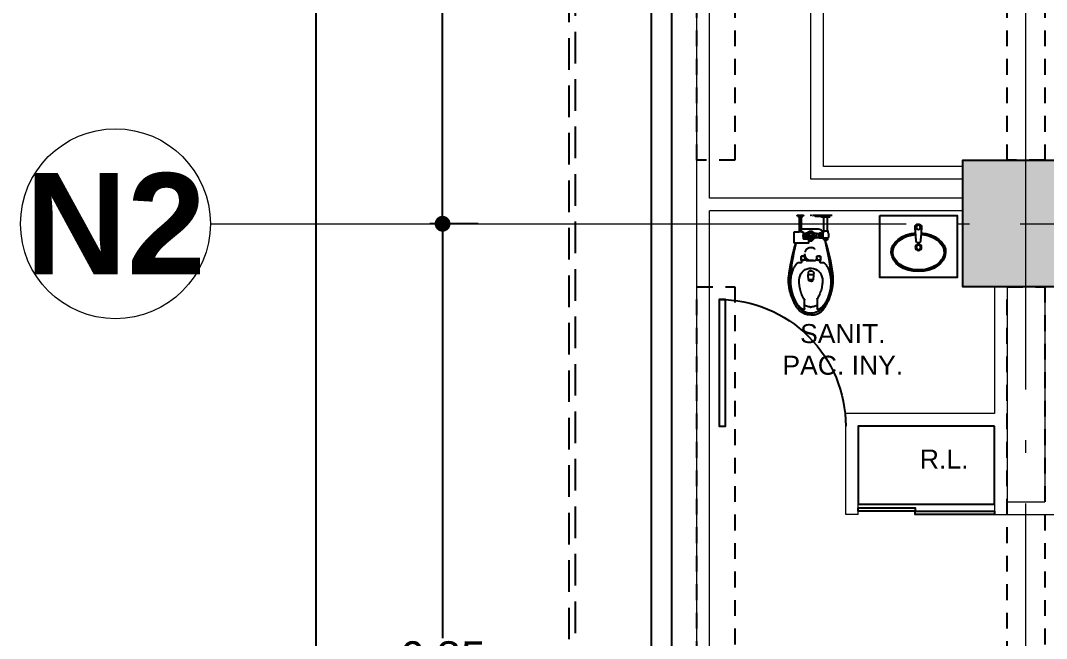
# Model space of a CAD drawing. Header units: metres. Extents: x -22 to 564, y 0 to 143.
# Drawn here: x 190.54 to 198.65, y 37.6 to 42.48 of the extents above; entities that cross this region are included whole.
import ezdxf
from ezdxf.enums import TextEntityAlignment as Align

# ---------------------------------------------------------------- set-up
doc = ezdxf.new("R2010")
doc.units = ezdxf.units.M
for name, pattern in [('EJES630', [6.3, 5.5, -0.4, 0, -0.4]), ('XREF 2N NEURO-ONCOLOGIA$0$DASHED2', [0.375, 0.25, -0.125]), ('XREF 2N NEURO-ONCOLOGIA$0$HIDDEN2', [0.1875, 0.125, -0.0625]), ('XREF 2N NEURO-ONCOLOGIA$0$XR-00$0$HIDDEN', [0.375, 0.25, -0.125])]:
    doc.linetypes.add(name, pattern=pattern)
for name, color, linetype in [('COTAS EJES', 8, 'Continuous'), ('EJES BOLAS', 11, 'Continuous'), ('EJES TEXTOS', 3, 'Continuous'), ('TEXTO', 7, 'Continuous'), ('XREF 2N NEURO-ONCOLOGIA$0$-CG-M-WALL', 7, 'Continuous'), ('XREF 2N NEURO-ONCOLOGIA$0$COLUMNAS', 6, 'Continuous'), ('XREF 2N NEURO-ONCOLOGIA$0$CONTRAVENTEOS', 6, 'XREF 2N NEURO-ONCOLOGIA$0$HIDDEN2'), ('XREF 2N NEURO-ONCOLOGIA$0$LAMINA MULTIPERFORADA', 9, 'Continuous'), ('XREF 2N NEURO-ONCOLOGIA$0$Mobiliario Fijo', 40, 'Continuous'), ('XREF 2N NEURO-ONCOLOGIA$0$NOVIDESA', 11, 'Continuous'), ('XREF 2N NEURO-ONCOLOGIA$0$PUERTAS', 253, 'Continuous')]:
    doc.layers.add(name, color=color, linetype=linetype)
doc.layers.add('EJES', color=11, linetype='EJES630', lineweight=0)
doc.layers.add('XREF 2N NEURO-ONCOLOGIA$0$MUROS DE TABLAROCA', color=150, linetype='Continuous', lineweight=13)
doc.styles.add('100 LOCALES 25', font='arial.ttf', dxfattribs={"height": 0.25})
doc.styles.add('COTAS', font='arial.ttf')
doc.styles.add('EJES', font='arialbd.ttf', dxfattribs={"height": 0.8})
doc.dimstyles.new('100 EJES', dxfattribs={"dimtxt": 0.25, "dimasz": 0.125, "dimexe": 0.1, "dimexo": 0.1, "dimgap": 0.025, "dimtad": 0, "dimtih": 1, "dimtoh": 1, "dimzin": 1, "dimdsep": 46, "dimtxsty": 'COTAS', "dimblk": 'DOT', "dimcen": 0.1, "dimclrd": 256, "dimclre": 256, "dimclrt": 7, "dimadec": 0, "dimazin": 1, "dimtfac": 1, "dimtofl": 0, "dimtmove": 2, "dimatfit": 3, "dimfxl": 1, "dimtolj": 1, "dimtzin": 1, "dimlwd": 25, "dimlwe": -1, "dimarcsym": 0})

# ---------------------------------------------------------------- blocks, each defined once
blk = doc.blocks.new('XREF 2N NEURO-ONCOLOGIA$0$WC CON FLUXO')
for p, q in [((-0.0034, 0), (0.0034, 0)), ((0, 0.0034), (0, -0.0034)), ((0.107, 0), (0.0582, 0)), ((-0.0197, -0.0022), (-0.0141, -0.0008)), ((0.0575, -0.0007), (0.0576, -0.0026)), ((0.0575, -0.0007), (0.1078, -0.0007)), ((0.0585, -0.0037), (0.069, -0.0067)), ((0.069, -0.0067), (0.0964, -0.0067)), ((0.0705, -0.0086), (0.0708, -0.0154)), ((0.0708, -0.0154), (0.0946, -0.0154)), ((0.0736, -0.1306), (0.0736, -0.0154)), ((0.0918, -0.0155), (0.0917, -0.1306)), ((0.0946, -0.0154), (0.0948, -0.0086)), ((0.0964, -0.0067), (0.1066, -0.0038)), ((0.1072, 0), (0.107, 0)), ((0.1078, -0.0025), (0.1078, -0.0007)), ((-0.0958, -0.1423), (-0.0805, -0.1423)), ((-0.082, -0.1612), (-0.0802, -0.1612)), ((-0.082, -0.1612), (-0.0815, -0.1789)), ((-0.0805, -0.1423), (-0.08, -0.1433)), ((-0.0805, -0.1423), (-0.0801, -0.1593)), ((-0.0802, -0.1612), (-0.0801, -0.1682)), ((-0.0801, -0.1593), (-0.08, -0.1645)), ((-0.08, -0.1433), (-0.08, -0.1403)), ((-0.08, -0.1403), (-0.0684, -0.1403)), ((-0.08, -0.1433), (-0.08, -0.1809)), ((-0.0663, -0.1424), (-0.0663, -0.1461)), ((-0.0587, -0.1062), (-0.0589, -0.1062)), ((0.0587, -0.1062), (-0.0587, -0.1062)), ((-0.0446, -0.1606), (-0.0284, -0.1606)), ((-0.0233, -0.1591), (-0.0175, -0.145)), ((-0.0175, -0.1762), (-0.0233, -0.1621)), ((-0.0175, -0.165), (-0.0175, -0.1562)), ((-0.0174, -0.1563), (-0.0174, -0.1649)), ((-0.0154, -0.1429), (-0.0019, -0.1373)), ((-0.013, -0.1295), (-0.013, -0.1264)), ((-0.013, -0.1295), (-0.013, -0.1336)), ((-0.0127, -0.1264), (-0.0127, -0.1292)), ((-0.0086, -0.1264), (-0.0086, -0.1292)), ((-0.004, -0.1264), (-0.004, -0.1292)), ((0.0024, -0.1373), (0.0149, -0.1425)), ((0.0044, -0.1264), (0.0044, -0.1292)), ((0.009, -0.1264), (0.009, -0.1292)), ((0.0101, -0.1336), (0.0245, -0.1336)), ((0.0131, -0.1264), (0.0131, -0.1292)), ((0.0134, -0.1336), (0.0134, -0.1264)), ((0.0178, -0.1563), (0.0178, -0.1649)), ((0.0179, -0.145), (0.0233, -0.1579)), ((0.0179, -0.165), (0.0179, -0.1562)), ((0.0238, -0.1621), (0.0182, -0.1757)), ((0.027, -0.1406), (0.0268, -0.1376)), ((0.0276, -0.1396), (0.0276, -0.1521)), ((0.0276, -0.1431), (0.0287, -0.1431)), ((0.0287, -0.1431), (0.0294, -0.1781)), ((0.0287, -0.1431), (0.0292, -0.1439)), ((0.0296, -0.1701), (0.0292, -0.1439)), ((0.0292, -0.1439), (0.0294, -0.1439)), ((0.0294, -0.1439), (0.0298, -0.1431)), ((0.0294, -0.1439), (0.03, -0.1773)), ((0.0304, -0.1781), (0.0298, -0.1431)), ((0.0298, -0.1431), (0.03, -0.1431)), ((0.03, -0.1431), (0.0306, -0.1781)), ((0.03, -0.1431), (0.03, -0.1431)), ((0.03, -0.1431), (0.0304, -0.1439)), ((0.0304, -0.1439), (0.0308, -0.1622)), ((0.0304, -0.1439), (0.0306, -0.1439)), ((0.0306, -0.1439), (0.031, -0.1433)), ((0.0306, -0.1439), (0.0308, -0.1498)), ((0.0308, -0.1498), (0.0309, -0.1593)), ((0.0309, -0.1593), (0.0309, -0.1605)), ((0.0309, -0.1605), (0.0309, -0.162)), ((0.0309, -0.162), (0.031, -0.1637)), ((0.0587, -0.1062), (0.0589, -0.1062)), ((0.0732, -0.1305), (0.0664, -0.1305)), ((0.131, -0.1305), (0.0921, -0.1305)), ((0.131, -0.2187), (0.131, -0.1305)), ((-0.1331, -0.1809), (-0.1338, -0.1805)), ((-0.1331, -0.181), (-0.1331, -0.181)), ((-0.1331, -0.181), (-0.133, -0.181)), ((-0.133, -0.181), (-0.1329, -0.181)), ((-0.1329, -0.1837), (-0.133, -0.1814)), ((-0.133, -0.1814), (-0.0996, -0.1814)), ((-0.1329, -0.181), (-0.1319, -0.181)), ((-0.1329, -0.1837), (-0.0999, -0.1837)), ((-0.1302, -0.1867), (-0.1329, -0.1837)), ((-0.1319, -0.181), (-0.1269, -0.1809)), ((-0.1026, -0.1867), (-0.1302, -0.1867)), ((-0.1302, -0.1867), (-0.1301, -0.1933)), ((-0.1287, -0.1946), (-0.104, -0.1946)), ((-0.1269, -0.1809), (-0.1141, -0.1807)), ((-0.1141, -0.1807), (-0.1105, -0.1806)), ((-0.1109, -0.1952), (-0.1109, -0.1949)), ((-0.1105, -0.1806), (-0.1008, -0.1805)), ((-0.1028, -0.1933), (-0.1026, -0.1867)), ((-0.0999, -0.1837), (-0.1026, -0.1867)), ((-0.1008, -0.1805), (-0.1002, -0.1805)), ((-0.0998, -0.1814), (-0.0999, -0.1837)), ((-0.0996, -0.1805), (-0.0989, -0.1809)), ((-0.0996, -0.1814), (-0.0989, -0.181)), ((-0.0958, -0.1789), (-0.0815, -0.1789)), ((-0.0815, -0.1789), (-0.0807, -0.1775)), ((-0.0807, -0.1775), (-0.0806, -0.1775)), ((-0.0806, -0.1775), (-0.08, -0.1785)), ((-0.0801, -0.1682), (-0.08, -0.1743)), ((-0.08, -0.1645), (-0.08, -0.1732)), ((-0.08, -0.1732), (-0.08, -0.1742)), ((-0.08, -0.1809), (-0.0684, -0.1809)), ((-0.0663, -0.1789), (-0.0663, -0.1751)), ((-0.0446, -0.1751), (-0.0446, -0.1777)), ((-0.0446, -0.1777), (-0.0229, -0.1776)), ((-0.0154, -0.1783), (-0.0013, -0.1842)), ((-0.0126, -0.1946), (-0.0126, -0.1919)), ((-0.0075, -0.1946), (-0.0075, -0.1919)), ((-0.0031, -0.1946), (-0.0031, -0.1919)), ((0.0022, -0.1839), (0.0158, -0.1783)), ((0.0058, -0.1946), (0.0058, -0.1919)), ((0.0097, -0.1946), (0.0097, -0.1919)), ((0.0101, -0.1876), (0.0245, -0.1876)), ((0.0134, -0.1919), (0.0134, -0.1876)), ((0.0134, -0.1946), (0.0134, -0.1919)), ((0.0162, -0.2187), (0.0162, -0.1879)), ((0.0162, -0.1879), (0.021, -0.1879)), ((0.0162, -0.2187), (0.131, -0.2187)), ((0.0201, -0.1879), (0.0205, -0.1876)), ((0.0209, -0.1879), (0.0213, -0.1876)), ((0.0267, -0.1839), (0.027, -0.1806)), ((0.0276, -0.1781), (0.0276, -0.1691)), ((0.0276, -0.1691), (0.0276, -0.1816)), ((0.0294, -0.1781), (0.0276, -0.1781)), ((0.0294, -0.1781), (0.0298, -0.1773)), ((0.0298, -0.1773), (0.0296, -0.1701)), ((0.0298, -0.1773), (0.03, -0.1773)), ((0.03, -0.1773), (0.0304, -0.1781)), ((0.0304, -0.1781), (0.0306, -0.1781)), ((0.0306, -0.1781), (0.031, -0.1774)), ((0.0308, -0.1622), (0.0309, -0.1703)), ((0.0309, -0.1703), (0.0309, -0.1724)), ((0.0517, -0.1879), (0.0554, -0.1879)), ((-0.0729, -0.3219), (-0.0727, -0.3219)), ((-0.0726, -0.3219), (-0.0679, -0.3219)), ((-0.0509, -0.3222), (-0.0726, -0.3219)), ((-0.0679, -0.3219), (-0.0561, -0.3219)), ((-0.0561, -0.3219), (-0.0511, -0.3219)), ((0.0511, -0.3221), (0.0512, -0.3221)), ((0.0513, -0.3221), (0.0561, -0.3221)), ((0.0731, -0.3224), (0.0513, -0.3221)), ((0.0561, -0.3221), (0.0679, -0.3221)), ((0.0679, -0.3221), (0.0729, -0.3221)), ((-0.1069, -0.3779), (-0.1063, -0.3779)), ((-0.1047, -0.377), (-0.1046, -0.3768)), ((-0.1029, -0.3758), (-0.1024, -0.3758)), ((-0.1024, -0.3758), (-0.0787, -0.3758)), ((-0.0763, -0.3379), (-0.0765, -0.3256)), ((-0.0763, -0.3255), (-0.0763, -0.3536)), ((-0.0763, -0.3536), (-0.056, -0.3539)), ((-0.0761, -0.3536), (-0.0761, -0.3536)), ((-0.0752, -0.3536), (-0.0761, -0.3536)), ((-0.0761, -0.3536), (-0.0761, -0.3538)), ((-0.0761, -0.3538), (-0.0761, -0.3539)), ((-0.0735, -0.3627), (-0.0761, -0.3539)), ((-0.0752, -0.3536), (-0.0752, -0.3536)), ((-0.0752, -0.3536), (-0.0729, -0.3536)), ((-0.0742, -0.3721), (-0.0742, -0.3698)), ((-0.0735, -0.3636), (-0.0735, -0.3598)), ((-0.0693, -0.3562), (-0.056, -0.3563)), ((-0.056, -0.353), (-0.0373, -0.353)), ((-0.056, -0.353), (-0.056, -0.3563)), ((-0.0481, -0.353), (-0.0473, -0.326)), ((-0.0476, -0.3384), (-0.0479, -0.353)), ((-0.0364, -0.3539), (-0.0364, -0.3562)), ((0.0364, -0.3562), (0.0364, -0.3539)), ((0.0373, -0.353), (0.0551, -0.353)), ((0.0476, -0.3381), (0.0475, -0.3258)), ((0.0476, -0.3258), (0.0476, -0.353)), ((0.056, -0.3539), (0.056, -0.3562)), ((0.056, -0.3539), (0.0759, -0.3542)), ((0.0761, -0.3541), (0.0735, -0.3629)), ((0.0735, -0.3598), (0.0735, -0.3636)), ((0.0742, -0.3698), (0.0742, -0.3721)), ((0.0759, -0.3542), (0.0767, -0.3262)), ((0.0761, -0.3539), (0.0759, -0.3539)), ((0.0763, -0.3386), (0.0761, -0.3539)), ((0.0761, -0.354), (0.0761, -0.3539)), ((0.0761, -0.3541), (0.0761, -0.354)), ((0.0787, -0.3758), (0.1024, -0.3758)), ((0.1024, -0.3758), (0.1029, -0.3758)), ((0.1069, -0.3779), (0.1052, -0.3779)), ((0.0216, -0.4666), (-0.0216, -0.4666)), ((-0.0026, -0.4379), (-0.0058, -0.4387)), ((0.0058, -0.4387), (-0.0058, -0.4387)), ((0.0026, -0.4379), (0.0058, -0.4387)), ((-0.0907, -0.5014), (-0.0907, -0.5014)), ((0.0181, -0.5057), (-0.0181, -0.5057)), ((-0.0176, -0.5057), (-0.0171, -0.5081)), ((0, -0.5182), (0, -0.5191)), ((0.0176, -0.5057), (0.0171, -0.5081)), ((-0.0501, -0.6597), (-0.0501, -0.7362)), ((-0.0062, -0.724), (0, -0.724)), ((0.0062, -0.724), (0, -0.724)), ((0.0501, -0.7362), (0.0501, -0.6674))]:
    blk.add_line(p, q)
for points in [[(-0.169, -0.0008), (-0.1688, 0)], [(-0.1688, 0), (-0.0143, 0)], [(-0.0141, -0.0008), (-0.0143, 0)], [(-0.169, -0.0008), (-0.1634, -0.0022)], [(-0.1686, -0.0008), (-0.0145, -0.0008)], [(-0.1634, -0.0022), (-0.0197, -0.0022)], [(-0.152, -0.0025), (-0.1464, -0.0081)], [(-0.1473, -0.013), (-0.1477, -0.0069)], [(-0.1452, -0.015), (-0.0876, -0.015)], [(-0.145, -0.0087), (-0.0382, -0.0087)], [(-0.0855, -0.013), (-0.0853, -0.0087)], [(-0.0367, -0.0081), (-0.0312, -0.0025)], [(-0.1318, -0.1231), (-0.1338, -0.1231), (-0.1338, -0.135)], [(-0.101, -0.1231), (-0.099, -0.1231), (-0.099, -0.135)], [(-0.0967, -0.1399), (-0.0965, -0.1403)], [(-0.0958, -0.1412), (-0.0958, -0.1789), (-0.0958, -0.1799)], [(-0.0807, -0.1775), (-0.0811, -0.168), (-0.0812, -0.1612)], [(-0.0446, -0.1461), (-0.0446, -0.1435), (-0.0228, -0.1434)], [(-0.0149, -0.1632), (-0.0149, -0.1579), (-0.0132, -0.1579), (-0.0132, -0.1598), (-0.0116, -0.1598), (-0.0116, -0.1579), (-0.0099, -0.1579), (-0.0099, -0.1632), (-0.0116, -0.1632), (-0.0116, -0.1613), (-0.0132, -0.1613), (-0.0132, -0.1632), (-0.0149, -0.1632)], [(-0.0137, -0.1355), (-0.0135, -0.1336), (-0.0096, -0.1336)], [(-0.0074, -0.1618), (-0.0045, -0.1618), (-0.0045, -0.1632), (-0.0091, -0.1632), (-0.0091, -0.1579), (-0.0045, -0.1579), (-0.0045, -0.1593), (-0.0074, -0.1593), (-0.0074, -0.1618)], [(-0.0074, -0.1612), (-0.005, -0.1612), (-0.005, -0.1599)], [(-0.0039, -0.1579), (-0.0023, -0.1579), (-0.0023, -0.1618), (-0.0002, -0.1618), (-0.0002, -0.1632), (-0.0039, -0.1632), (-0.0039, -0.1579)], [(-0.0008, -0.1579), (0.0008, -0.1579), (0.0018, -0.1612), (0.0027, -0.1579), (0.0043, -0.1579), (0.0027, -0.1632), (0.0008, -0.1632), (-0.0008, -0.1579)], [(0.0064, -0.1618), (0.0093, -0.1618), (0.0093, -0.1632), (0.0048, -0.1632), (0.0048, -0.1579), (0.0093, -0.1579), (0.0093, -0.1593), (0.0064, -0.1593), (0.0064, -0.1618)], [(0.0064, -0.1612), (0.0089, -0.1612), (0.0089, -0.1599)], [(0.0097, -0.1632), (0.0114, -0.1606), (0.0097, -0.1579), (0.0116, -0.1579), (0.0124, -0.1592), (0.0132, -0.1579), (0.0151, -0.1579), (0.0134, -0.1606), (0.0151, -0.1632), (0.0132, -0.1632), (0.0124, -0.1619), (0.0116, -0.1632), (0.0097, -0.1632)], [(0.053, -0.1489), (0.053, -0.1417), (0.0573, -0.1417), (0.0573, -0.1384), (0.0587, -0.1384), (0.0587, -0.1828), (0.0573, -0.1828), (0.0573, -0.1795), (0.053, -0.1795), (0.053, -0.1723), (0.0573, -0.1723), (0.0573, -0.1489), (0.053, -0.1489), (0.053, -0.1723)], [(0.0587, -0.1833), (0.0594, -0.1793), (0.0599, -0.1585), (0.0594, -0.1419), (0.059, -0.1387), (0.0587, -0.1379)], [(-0.0965, -0.1805), (-0.1363, -0.1805)], [(-0.133, -0.1814), (-0.1338, -0.1814), (-0.1331, -0.181), (-0.1331, -0.1809), (-0.1331, -0.1809), (-0.1331, -0.1809), (-0.1331, -0.1809), (-0.1331, -0.1809), (-0.1331, -0.1808), (-0.1331, -0.1808), (-0.1331, -0.1808), (-0.133, -0.1808), (-0.133, -0.1808), (-0.1329, -0.1808), (-0.1329, -0.1808), (-0.1328, -0.1808), (-0.1326, -0.1808), (-0.1322, -0.1808), (-0.1313, -0.1808), (-0.1297, -0.1807), (-0.1275, -0.1807), (-0.1236, -0.1806), (-0.1168, -0.1806), (-0.1117, -0.1805), (-0.1093, -0.1805), (-0.1093, -0.1805)], [(-0.0989, -0.1809), (-0.0989, -0.1809), (-0.0989, -0.1809), (-0.0989, -0.1809), (-0.0989, -0.1809), (-0.0989, -0.1809), (-0.099, -0.1809), (-0.099, -0.1809), (-0.099, -0.1809), (-0.099, -0.1809), (-0.0992, -0.1809), (-0.0998, -0.1809), (-0.1026, -0.181), (-0.1045, -0.181), (-0.1092, -0.1811), (-0.1162, -0.1812), (-0.1277, -0.1813), (-0.1297, -0.1813), (-0.1314, -0.1814), (-0.1325, -0.1814), (-0.1332, -0.1814), (-0.1334, -0.1814)], [(-0.1219, -0.1952), (-0.1219, -0.1949)], [(0.0212, -0.188), (0.0212, -0.1879), (0.0514, -0.1879), (0.0514, -0.1879)]]:
    blk.add_lwpolyline(points)
for points in [[(-0.1318, -0.015), (-0.101, -0.015), (-0.101, -0.1231), (-0.1318, -0.1231)], [(-0.0663, -0.1461), (-0.0446, -0.1461), (-0.0446, -0.1751), (-0.0663, -0.1751)], [(-0.013, -0.1264), (0.0134, -0.1264), (0.0134, -0.1292), (-0.013, -0.1292)], [(0.031, -0.1814), (0.0417, -0.1814), (0.0417, -0.1398), (0.031, -0.1398)], [(0.031, -0.1399), (0.0372, -0.1399), (0.0372, -0.1487), (0.031, -0.1487)], [(0.031, -0.1517), (0.0372, -0.1517), (0.0372, -0.1694), (0.031, -0.1694)], [(0.0417, -0.1455), (0.053, -0.1455), (0.053, -0.1757), (0.0417, -0.1757)], [(-0.0131, -0.1919), (0.0135, -0.1919), (0.0135, -0.1946), (-0.0131, -0.1946)], [(-0.0073, -0.1946), (0.0077, -0.1946), (0.0077, -0.2007), (-0.0073, -0.2007)], [(0.031, -0.1725), (0.0372, -0.1725), (0.0372, -0.1813), (0.031, -0.1813)]]:
    blk.add_lwpolyline(points, close=True)
for radius in [0.0287, 0.0208, 0.0206]:
    blk.add_circle((0.0002, -0.1606), radius)
for centre, radius, start, end in [((0.0582, -0.0007), 0.000699, 90.95277, 179.98844), ((-0.1685, 0.0038), 0.0046, 263.59467, 268.45589), ((-0.1529, -0.0035), 0.00135, 45.0725, 87.18005), ((-0.1452, -0.0129), 0.0021, 183, 270), ((-0.145, -0.0067), 0.00204, 225, 270), ((-0.0876, -0.0129), 0.0021, 270, 357), ((-0.0382, -0.0067), 0.00204, 270, 315), ((-0.0302, -0.0035), 0.00137, 94.72272, 134.74142), ((-0.0146, 0.0033), 0.00404, 271.14866, 276.87914), ((0.059, -0.0024), 0.0014, 186.73492, 251.23129), ((0.0685, -0.0087), 0.00201, 2.8263, 77.30626), ((0.0968, -0.0087), 0.00201, 102.67221, 177.17047), ((0.1064, -0.0024), 0.00142, 280.21822, 357.71478), ((0.1071, -0.0007), 0.000699, 359.99635, 84.9523), ((-0.0899, -0.1604), 0.0506, 150.37925, 203.38768), ((-0.0976, -0.135), 0.0014, 180, 202.38544), ((-0.1465, -0.1622), 0.0546, 24.14172, 29.23608), ((-0.0951, -0.1399), 0.00152, 197.70051, 241.61788), ((1.4324, -0.6105), 1.5966, 162.4445, 162.94849), ((-0.0589, -0.1386), 0.0324, 90, 162.44179), ((1.4324, -0.6105), 1.5966, 162.44179, 162.4445), ((0.3455, -0.1572), 0.4265, 180.5403, 182.73096), ((-0.0684, -0.1424), 0.0021, 0, 90), ((0.0002, -0.1606), 0.0342, 112.68229, 150.08645), ((0.0002, -0.1606), 0.0338, 113.03003, 149.60721), ((-0.0196, -0.1606), 0.00402, 157.49993, 202.50007), ((-0.0138, -0.1466), 0.00402, 112.49993, 157.50007), ((0.0002, -0.3691), 0.2137, 85.25656, 94.74344), ((0.0002, -0.3691), 0.2136, 85.28419, 94.71581), ((-0.0048, -0.1633), 0.00333, 92.771, 141.15456), ((0.0002, -0.1412), 0.00442, 60.02508, 118.41746), ((0.009, -0.1633), 0.00333, 92.771, 141.15456), ((0.0002, -0.1606), 0.0342, 51.96009, 67.31771), ((0.003, -0.1564), 0.0287, 52.4204, 68.73168), ((0.0139, -0.1468), 0.00445, 24.00759, 75.65245), ((0.0193, -0.1605), 0.00473, 339.55346, 33.71095), ((0.0206, -0.1386), 0.00627, 9.35406, 51.77107), ((0.0206, -0.1386), 0.00627, 9.35406, 51.77107), ((0.0324, -0.1366), 0.00562, 189.38339, 212.17133), ((-0.0002, -0.1608), 0.0347, 30.44518, 36.74674), ((0.003, -0.1588), 0.0304, 29.70178, 36.04184), ((0.0664, -0.1382), 0.00771, 89.9605, 177.62529), ((0.0589, -0.1386), 0.0324, 63.07562, 90), ((0.0827, -0.0413), 0.0897, 263.96493, 276.04455), ((1.2435, -0.6427), 1.4264, 163.23339, 173.74638), ((1.4324, -0.6105), 1.5966, 164.90366, 175.99719), ((-0.1287, -0.1933), 0.00134, 181.5, 270), ((-0.1216, -0.1949), 0.000343, 129.53376, 173.6561), ((-0.1216, -0.1952), 0.000336, 184.20261, 265.60704), ((-0.1164, -0.1279), 0.0678, 265.60708, 274.39296), ((1.2435, -0.6427), 1.4264, 162.77355, 163.11867), ((1.2567, -0.6451), 1.4396, 161.76439, 162.83688), ((-0.1112, -0.1952), 0.000336, 274.39296, 0), ((-0.1113, -0.1949), 0.000384, 6.4023, 46.33892), ((-0.1041, -0.1933), 0.00132, 272.56001, 359.51881), ((-0.0953, -0.1812), 0.0014, 109.98402, 146.49487), ((-0.0684, -0.1788), 0.0021, 269.92172, 358.00948), ((0.0002, -0.1606), 0.0342, 209.89818, 247.19564), ((0.0002, -0.1606), 0.0338, 210.39279, 246.96997), ((0.0002, 0.0479), 0.2137, 265.25656, 274.74344), ((-0.0138, -0.1746), 0.00402, 202.49993, 244.67813), ((0.0002, 0.0479), 0.2136, 265.28419, 274.71579), ((0.0002, -0.1803), 0.00418, 247.96015, 298.51568), ((0.0002, -0.1606), 0.0338, 293.03003, 298.24303), ((-0.001, -0.1578), 0.0373, 292.84038, 297.39367), ((0.0141, -0.1745), 0.00418, 292.93282, 343.68128), ((0.0361, -0.0373), 0.1513, 264.24673, 275.90844), ((0.0206, -0.1826), 0.00627, 308.22298, 348.27509), ((0.0206, -0.1826), 0.00627, 308.22298, 348.27509), ((0.0326, -0.1847), 0.00586, 147.9912, 172.48664), ((0.0023, -0.1619), 0.0318, 322.80694, 330.75749), ((0.0148, -0.1706), 0.0161, 322.84482, 332.23848), ((0.0551, -0.1842), 0.0037, 273.98901, 13.14657), ((-1.4324, -0.6105), 1.5966, 4.00281, 14.2041), ((-1.2567, -0.6451), 1.4396, 17.13029, 17.23052), ((-1.2427, -0.6426), 1.4255, 16.84085, 17.20043), ((-1.2427, -0.6426), 1.4255, 6.24845, 16.82993), ((-0.0729, -0.3255), 0.00364, 90, 180.81846), ((-0.0727, -0.3255), 0.00364, 89.18154, 180), ((-0.0511, -0.3255), 0.00364, 26.42896, 90), ((-0.0509, -0.3259), 0.00364, 358.36309, 89.18154), ((0.0511, -0.3258), 0.00364, 90, 180.81846), ((0.0513, -0.3258), 0.00364, 89.18154, 180), ((0.0729, -0.3258), 0.00364, 26.42896, 90), ((0.073, -0.3261), 0.00364, 358.36309, 89.18154), ((-0.0034, -0.496), 0.1575, 131.72578, 132.33041), ((-0.1069, -0.3799), 0.00196, 89.36731, 131.09904), ((-0.1063, -0.3761), 0.00184, 269.34634, 330.64924), ((-0.1029, -0.3777), 0.00195, 90.41115, 151.56149), ((-0.0787, -0.3712), 0.00455, 270, 0), ((-0.0752, -0.3536), 0.00091, 180.81846, 196.14434), ((-0.0373, -0.3539), 0.00091, 0, 90), ((-0.0004, -12.4585), 12.1022, 89.8216, 90.17503), ((0.0373, -0.3539), 0.00091, 90, 180), ((0.0551, -0.3539), 0.00091, 0, 90), ((0.0469, 2.1477), 2.504, 270.18747, 270.51409), ((0.0787, -0.3712), 0.00455, 180, 270), ((0.0752, -0.3539), 0.00091, 343.85566, 359.18154), ((0.1029, -0.3777), 0.00195, 28.43856, 89.5888), ((0.1069, -0.3799), 0.00198, 49.08747, 90.44618), ((0.0044, -0.4948), 0.156, 47.66816, 48.27718), ((0.0001, -0.5079), 0.091, 9.25476, 175.93872), ((0.519, -0.4383), 0.5413, 182.99671, 187.14397), ((-0.0014, -0.4367), 0.000598, 317.93231, 342.97756), ((0.0014, -0.4367), 0.000597, 196.98716, 222.10296), ((-0.5069, -0.4394), 0.5292, 352.80856, 357.05076), ((0.1315, -0.5194), 0.2925, 175.9969, 184.86153), ((-0.0006, -0.5183), 0.000937, 263.43647, 309.87119), ((0.0006, -0.5183), 0.000937, 230.12881, 276.56353), ((-0.1315, -0.5194), 0.2925, 355.01238, 4.0031), ((0.252, -0.4971), 0.415, 208.35506, 213.00938), ((-0.0062, -0.6649), 0.1071, 213.00938, 272.18614), ((-0.0574, -0.6597), 0.00728, 0, 37.06704), ((0.0197, -0.5584), 0.1676, 245.38452, 256.76211), ((0.0197, -0.5584), 0.1676, 256.76211, 258.28049), ((0.0197, -0.5584), 0.1676, 258.28049, 261.11573), ((0.0062, -0.6649), 0.1071, 267.81386, 326.99062), ((-0.0197, -0.5584), 0.1676, 278.88427, 281.71951), ((-0.0197, -0.5584), 0.1676, 281.71951, 283.23789), ((-0.0197, -0.5584), 0.1676, 283.23789, 294.61548), ((0.0574, -0.6674), 0.00728, 142.01524, 180), ((-0.252, -0.4971), 0.415, 326.99062, 331.71007), ((-0.0574, -0.7362), 0.00728, 238.43813, 0), ((0, -0.8279), 0.056, 90, 92.18614), ((0, -0.8279), 0.056, 87.81386, 90), ((0.0574, -0.7362), 0.00728, 180, 301.56187)]:
    blk.add_arc(centre, radius, start, end)
blk.add_ellipse((0.1105, -0.4263), major_axis=(-0.0713, 0.1429), ratio=0.110156, start_param=-1.280538, end_param=-1.272211)
for points, knots in [([(-0.0612, -0.7424), (-0.0685, -0.7379), (-0.0756, -0.7332), (-0.0857, -0.7253), (-0.089, -0.7226), (-0.0953, -0.7167), (-0.0982, -0.7136), (-0.1066, -0.7038), (-0.1115, -0.6969), (-0.1204, -0.6826), (-0.1244, -0.6752), (-0.1318, -0.6599), (-0.1351, -0.6521), (-0.1411, -0.6361), (-0.1438, -0.628), (-0.1487, -0.6117), (-0.1509, -0.6035), (-0.1546, -0.5869), (-0.1562, -0.5785), (-0.1585, -0.5616), (-0.1593, -0.5532), (-0.1603, -0.5364), (-0.1605, -0.528), (-0.1603, -0.5112), (-0.1599, -0.5028), (-0.1585, -0.4902), (-0.158, -0.486), (-0.1566, -0.4776), (-0.1558, -0.4734), (-0.153, -0.4608), (-0.1507, -0.4526), (-0.1467, -0.4403), (-0.1453, -0.4363), (-0.1431, -0.4303), (-0.1423, -0.4283), (-0.1407, -0.4243), (-0.1398, -0.4224), (-0.1371, -0.4165), (-0.1352, -0.4127), (-0.1311, -0.4053), (-0.1288, -0.4017), (-0.1239, -0.3948), (-0.1212, -0.3915), (-0.1155, -0.3853), (-0.1125, -0.3823), (-0.1094, -0.3795)], [0, 0, 0, 0, 0.0625, 0.0625, 0.09375, 0.09375, 0.125, 0.125, 0.1875, 0.1875, 0.25, 0.25, 0.3125, 0.3125, 0.375, 0.375, 0.4375, 0.4375, 0.5, 0.5, 0.5625, 0.5625, 0.625, 0.625, 0.6875, 0.6875, 0.71875, 0.71875, 0.75, 0.75, 0.8125, 0.8125, 0.84375, 0.84375, 0.859375, 0.859375, 0.875, 0.875, 0.90625, 0.90625, 0.9375, 0.9375, 0.96875, 0.96875, 1, 1, 1, 1]), ([(-0.0742, -0.3698), (-0.0742, -0.3695), (-0.0741, -0.3691), (-0.074, -0.3682), (-0.0739, -0.3678), (-0.0737, -0.3667), (-0.0737, -0.3661), (-0.0735, -0.3649), (-0.0735, -0.3643), (-0.0735, -0.3636)], [0, 0, 0, 0, 0.25, 0.25, 0.5, 0.5, 0.75, 0.75, 1, 1, 1, 1]), ([(-0.0735, -0.3598), (-0.0735, -0.3595), (-0.0735, -0.3593), (-0.0734, -0.3588), (-0.0733, -0.3586), (-0.0731, -0.3582), (-0.073, -0.358), (-0.0727, -0.3576), (-0.0725, -0.3574), (-0.0721, -0.357), (-0.0719, -0.3569), (-0.0715, -0.3566), (-0.0712, -0.3565), (-0.0707, -0.3564), (-0.0704, -0.3563), (-0.0699, -0.3562), (-0.0696, -0.3562), (-0.0693, -0.3562)], [0, 0, 0, 0, 0.125, 0.125, 0.25, 0.25, 0.375, 0.375, 0.5, 0.5, 0.625, 0.625, 0.75, 0.75, 0.875, 0.875, 1, 1, 1, 1]), ([(0.1094, -0.3795), (0.1157, -0.3852), (0.1214, -0.3914), (0.1313, -0.4052), (0.1354, -0.4126), (0.1398, -0.4224), (0.1407, -0.4244), (0.1423, -0.4283), (0.1431, -0.4303), (0.1454, -0.4363), (0.1468, -0.4404), (0.1507, -0.4527), (0.153, -0.4609), (0.1567, -0.4775), (0.1581, -0.4858), (0.1599, -0.5026), (0.1603, -0.5111), (0.1605, -0.5281), (0.1603, -0.5367), (0.1592, -0.5537), (0.1584, -0.5622), (0.1561, -0.5789), (0.1546, -0.5872), (0.1508, -0.6037), (0.1487, -0.6119), (0.1438, -0.6281), (0.1411, -0.6361), (0.135, -0.6521), (0.1317, -0.66), (0.1244, -0.6753), (0.1203, -0.6828), (0.1136, -0.6936), (0.1112, -0.6971), (0.1062, -0.704), (0.1035, -0.7074), (0.0979, -0.7139), (0.095, -0.717), (0.0888, -0.7228), (0.0856, -0.7255), (0.0756, -0.7332), (0.0684, -0.7379), (0.0612, -0.7424)], [0, 0, 0, 0, 0.0625, 0.0625, 0.125, 0.125, 0.140625, 0.140625, 0.15625, 0.15625, 0.1875, 0.1875, 0.25, 0.25, 0.3125, 0.3125, 0.375, 0.375, 0.4375, 0.4375, 0.5, 0.5, 0.5625, 0.5625, 0.625, 0.625, 0.6875, 0.6875, 0.75, 0.75, 0.8125, 0.8125, 0.84375, 0.84375, 0.875, 0.875, 0.90625, 0.90625, 0.9375, 0.9375, 1, 1, 1, 1]), ([(0.0693, -0.3562), (0.0696, -0.3562), (0.0699, -0.3562), (0.0704, -0.3563), (0.0707, -0.3564), (0.0712, -0.3565), (0.0715, -0.3566), (0.0719, -0.3569), (0.0721, -0.357), (0.0725, -0.3574), (0.0727, -0.3576), (0.073, -0.358), (0.0731, -0.3582), (0.0733, -0.3586), (0.0734, -0.3588), (0.0735, -0.3593), (0.0735, -0.3595), (0.0735, -0.3598)], [0, 0, 0, 0, 0.125, 0.125, 0.25, 0.25, 0.375, 0.375, 0.5, 0.5, 0.625, 0.625, 0.75, 0.75, 0.875, 0.875, 1, 1, 1, 1]), ([(0.0735, -0.3636), (0.0735, -0.3643), (0.0735, -0.3649), (0.0737, -0.3661), (0.0737, -0.3667), (0.0739, -0.3678), (0.074, -0.3682), (0.0741, -0.3691), (0.0742, -0.3695), (0.0742, -0.3698)], [0, 0, 0, 0, 0.25, 0.25, 0.5, 0.5, 0.75, 0.75, 1, 1, 1, 1]), ([(-0.0058, -0.4387), (-0.0066, -0.4389), (-0.0075, -0.4391), (-0.0092, -0.4395), (-0.01, -0.4397), (-0.0125, -0.4404), (-0.0141, -0.4412), (-0.0168, -0.443), (-0.018, -0.4442), (-0.0199, -0.4466), (-0.0207, -0.4479), (-0.0218, -0.4507), (-0.0222, -0.4521), (-0.0224, -0.4543), (-0.0225, -0.455), (-0.0224, -0.4565), (-0.0224, -0.4572), (-0.0221, -0.4608), (-0.0218, -0.4637), (-0.0216, -0.4666)], [0, 0, 0, 0, 0.0625, 0.0625, 0.125, 0.125, 0.25, 0.25, 0.375, 0.375, 0.5, 0.5, 0.625, 0.625, 0.6875, 0.6875, 0.75, 0.75, 1, 1, 1, 1]), ([(-0.001, -0.4371), (-0.001, -0.4372), (-0.0011, -0.4372), (-0.0012, -0.4373), (-0.0012, -0.4373), (-0.0014, -0.4375), (-0.0016, -0.4375), (-0.002, -0.4377), (-0.0023, -0.4378), (-0.0026, -0.4379)], [0, 0, 0, 0, 0.125, 0.125, 0.25, 0.25, 0.5, 0.5, 1, 1, 1, 1]), ([(-0.0008, -0.4369), (-0.0008, -0.4366), (-0.0007, -0.4363), (-0.0005, -0.4359), (-0.0004, -0.4357), (-0.0003, -0.4355), (-0.0003, -0.4355), (-0.0002, -0.4353), (-0.0001, -0.4353), (0.0001, -0.4353), (0.0002, -0.4353), (0.0003, -0.4354), (0.0003, -0.4355), (0.0004, -0.4357), (0.0005, -0.4359), (0.0007, -0.4363), (0.0008, -0.4366), (0.0008, -0.4369)], [0, 0, 0, 0, 0.25, 0.25, 0.375, 0.375, 0.4375, 0.4375, 0.5, 0.5, 0.5625, 0.5625, 0.625, 0.625, 0.75, 0.75, 1, 1, 1, 1]), ([(0.0026, -0.4379), (0.0023, -0.4378), (0.002, -0.4377), (0.0016, -0.4375), (0.0014, -0.4375), (0.0012, -0.4373), (0.0012, -0.4373), (0.0011, -0.4372), (0.001, -0.4372), (0.001, -0.4371)], [0, 0, 0, 0, 0.5, 0.5, 0.75, 0.75, 0.875, 0.875, 1, 1, 1, 1]), ([(0.0058, -0.4387), (0.0066, -0.4389), (0.0075, -0.4391), (0.0092, -0.4395), (0.01, -0.4397), (0.0125, -0.4404), (0.0141, -0.4412), (0.0168, -0.443), (0.018, -0.4442), (0.0199, -0.4466), (0.0207, -0.4479), (0.0218, -0.4507), (0.0222, -0.4521), (0.0224, -0.4543), (0.0225, -0.455), (0.0224, -0.4565), (0.0224, -0.4572), (0.0221, -0.4608), (0.0218, -0.4637), (0.0216, -0.4666)], [0, 0, 0, 0, 0.0625, 0.0625, 0.125, 0.125, 0.25, 0.25, 0.375, 0.375, 0.5, 0.5, 0.625, 0.625, 0.6875, 0.6875, 0.75, 0.75, 1, 1, 1, 1]), ([(-0.0907, -0.5014), (-0.091, -0.5048), (-0.0911, -0.5082), (-0.0912, -0.5149), (-0.0912, -0.5183), (-0.0911, -0.5285), (-0.0907, -0.5352), (-0.0895, -0.5487), (-0.0887, -0.5554), (-0.0864, -0.5686), (-0.085, -0.5752), (-0.0816, -0.5881), (-0.0798, -0.5946), (-0.0756, -0.6073), (-0.0733, -0.6136), (-0.0682, -0.6261), (-0.0654, -0.6323), (-0.0591, -0.6442), (-0.0556, -0.6499), (-0.0515, -0.6554)], [0, 0, 0, 0, 0.0625, 0.0625, 0.125, 0.125, 0.25, 0.25, 0.375, 0.375, 0.5, 0.5, 0.625, 0.625, 0.75, 0.75, 0.875, 0.875, 1, 1, 1, 1]), ([(0, -0.5182), (-0.001, -0.518), (-0.002, -0.5179), (-0.0041, -0.5177), (-0.0051, -0.5176), (-0.0082, -0.5172), (-0.0102, -0.5169), (-0.0127, -0.5164), (-0.0132, -0.5163), (-0.0141, -0.5159), (-0.0145, -0.5156), (-0.0152, -0.515), (-0.0155, -0.5146), (-0.0158, -0.5139), (-0.0159, -0.5134), (-0.0164, -0.5114), (-0.0168, -0.5098), (-0.0171, -0.5081)], [0, 0, 0, 0, 0.125, 0.125, 0.25, 0.25, 0.5, 0.5, 0.5625, 0.5625, 0.625, 0.625, 0.6875, 0.6875, 0.75, 0.75, 1, 1, 1, 1]), ([(-0.0007, -0.5193), (-0.0026, -0.519), (-0.0046, -0.5188), (-0.0085, -0.5182), (-0.0104, -0.5179), (-0.0128, -0.5174), (-0.0133, -0.5172), (-0.0141, -0.5168), (-0.0145, -0.5165), (-0.0152, -0.5157), (-0.0154, -0.5153), (-0.0158, -0.5145), (-0.0159, -0.514), (-0.0164, -0.5117), (-0.0168, -0.5099), (-0.0171, -0.5081)], [0, 0, 0, 0, 0.25, 0.25, 0.5, 0.5, 0.5625, 0.5625, 0.625, 0.625, 0.6875, 0.6875, 0.75, 0.75, 1, 1, 1, 1]), ([(0, -0.5182), (0.001, -0.518), (0.002, -0.5179), (0.0041, -0.5177), (0.0051, -0.5176), (0.0082, -0.5172), (0.0102, -0.5169), (0.0127, -0.5164), (0.0132, -0.5163), (0.0141, -0.5159), (0.0145, -0.5156), (0.0152, -0.515), (0.0155, -0.5146), (0.0158, -0.5139), (0.0159, -0.5134), (0.0164, -0.5114), (0.0168, -0.5098), (0.0171, -0.5081)], [0, 0, 0, 0, 0.125, 0.125, 0.25, 0.25, 0.5, 0.5, 0.5625, 0.5625, 0.625, 0.625, 0.6875, 0.6875, 0.75, 0.75, 1, 1, 1, 1]), ([(0.0007, -0.5193), (0.0026, -0.519), (0.0046, -0.5188), (0.0085, -0.5182), (0.0104, -0.5179), (0.0128, -0.5174), (0.0133, -0.5172), (0.0141, -0.5168), (0.0145, -0.5165), (0.0152, -0.5157), (0.0154, -0.5153), (0.0158, -0.5145), (0.0159, -0.514), (0.0164, -0.5117), (0.0168, -0.5099), (0.0171, -0.5081)], [0, 0, 0, 0, 0.25, 0.25, 0.5, 0.5, 0.5625, 0.5625, 0.625, 0.625, 0.6875, 0.6875, 0.75, 0.75, 1, 1, 1, 1]), ([(0.0516, -0.6629), (0.0539, -0.66), (0.056, -0.6569), (0.0599, -0.6506), (0.0617, -0.6474), (0.0669, -0.6376), (0.07, -0.6308), (0.0754, -0.617), (0.0778, -0.61), (0.0822, -0.5959), (0.0842, -0.5888), (0.0875, -0.5744), (0.0888, -0.5671), (0.0908, -0.5524), (0.0914, -0.545), (0.0922, -0.5302), (0.0923, -0.5228), (0.0919, -0.5117), (0.0917, -0.508), (0.0912, -0.5025), (0.091, -0.5006), (0.0906, -0.4978), (0.0905, -0.4969), (0.0902, -0.4951), (0.0901, -0.4941), (0.0899, -0.4932)], [0, 0, 0, 0, 0.0625, 0.0625, 0.125, 0.125, 0.25, 0.25, 0.375, 0.375, 0.5, 0.5, 0.625, 0.625, 0.75, 0.75, 0.875, 0.875, 0.9375, 0.9375, 0.96875, 0.96875, 0.984375, 0.984375, 1, 1, 1, 1])]:
    blk.add_open_spline(points, degree=3, knots=knots)
for points, weights in [([(-0.1762, -0.4926), (-0.1751, -0.4824), (-0.1727, -0.4725)], [0.94216281398, 0.922339074528, 0.90656203066]), ([(0.1762, -0.4926), (0.1751, -0.4825), (0.1727, -0.4727)], [0.94216281398, 0.922518420865, 0.906847833249]), ([(-0.1769, -0.5175), (-0.1775, -0.505), (-0.1762, -0.4926)], [1, 0.96771874759, 0.94216281398]), ([(-0.1768, -0.5194), (-0.1769, -0.5185), (-0.1769, -0.5175)], [1, 0.999997543195, 1]), ([(0.1769, -0.5175), (0.1775, -0.505), (0.1762, -0.4926)], [1, 0.96771874759, 0.94216281398]), ([(0.1768, -0.5194), (0.1769, -0.5185), (0.1769, -0.5175)], [1, 0.999997543195, 1]), ([(0, -0.7862), (-0.0008, -0.7862), (-0.0016, -0.7862)], [1, 0.999818026965, 1])]:
    blk.add_rational_spline(points, weights, degree=2)
for points, weights, knots in [([(-0.0016, -0.7862), (-0.0705, -0.7889), (-0.1081, -0.731), (-0.1708, -0.6344), (-0.1768, -0.5194)], [1, 0.869595072185, 1, 0.965853886877, 1], [0.004294, 0.004294, 0.004294, 0.32836, 0.32836, 0.9293445, 0.9293445, 0.9293445]), ([(0, -0.7862), (0.0008, -0.7862), (0.0016, -0.7862), (0.0705, -0.7889), (0.1081, -0.731), (0.1708, -0.6344), (0.1768, -0.5194)], [1, 0.999818026965, 1, 0.869595072185, 1, 0.965853886877, 1], [0, 0, 0, 0.004294, 0.004294, 0.32836, 0.32836, 0.9293445, 0.9293445, 0.9293445])]:
    blk.add_rational_spline(points, weights, degree=2, knots=knots)
blk = doc.blocks.new('XREF 2N NEURO-ONCOLOGIA$0$XR-00$0$TZF-1-310')
at = {"linetype": 'XREF 2N NEURO-ONCOLOGIA$0$XR-00$0$HIDDEN', "ltscale": 0.1}
blk.add_circle((0, -0.305), 0.05, dxfattribs=at)
blk.add_blockref('XREF 2N NEURO-ONCOLOGIA$0$WC CON FLUXO', (0, 0))
blk = doc.blocks.new('XREF 2N NEURO-ONCOLOGIA$0$XR-00$0$LV-2-1P')
at = {"layer": 'XREF 2N NEURO-ONCOLOGIA$0$Mobiliario Fijo'}
blk.add_circle((0, 0), 0.672, dxfattribs=at)
for centre, radius, start, end in [((0, 0), 1, 0, 198.6555), ((0, 0), 0.951, 359.5329, 180.4671), ((32.32, 0.26), 33.27, 180.4671, 187.9569), ((-32.32, 0.26), 33.27, 352.0431, 359.5329), ((0, 0), 0.999, 341.3375, 0.0036), ((0, -4.25), 0.638, 187.9569, 352.0431)]:
    blk.add_arc(centre, radius, start, end, dxfattribs=at)
blk = doc.blocks.new('XREF 2N NEURO-ONCOLOGIA$0$XR-00$0$LAVABO.NORMATIVO')
at = {"layer": 'XREF 2N NEURO-ONCOLOGIA$0$Mobiliario Fijo'}
blk.add_lwpolyline([(0.305, 0), (-0.305, 0), (-0.305, -0.49), (0.305, -0.49)], close=True, dxfattribs=at)
for radius in [0.025, 0.0175]:
    blk.add_circle((0, -0.2523), radius, dxfattribs=at)
blk.add_ellipse((0, -0.2907), major_axis=(-0.215, 0), ratio=0.709302, start_param=4.791428, end_param=10.916607, dxfattribs=at)
blk.add_open_spline([(-0.0163, -0.1507), (-0.0558, -0.153), (-0.0942, -0.1635), (-0.1837, -0.2123), (-0.2121, -0.2654), (-0.1879, -0.3629), (-0.1336, -0.4082), (0.0089, -0.4403), (0.0926, -0.4256), (0.1966, -0.3523), (0.2151, -0.2979), (0.1733, -0.2026), (0.1106, -0.1621), (0.0301, -0.1518), (0.0232, -0.1511), (0.0163, -0.1507)], degree=3, knots=[4.791428, 4.791428, 4.791428, 4.791428, 5.367357, 5.367357, 6.457084, 6.457084, 7.54681, 7.54681, 8.636537, 8.636537, 9.726264, 9.726264, 10.81599, 10.81599, 10.916607, 10.916607, 10.916607, 10.916607], dxfattribs=at)
at = {"layer": 'XREF 2N NEURO-ONCOLOGIA$0$Mobiliario Fijo', "xscale": 0.025387031332116, "yscale": 0.025387031332116, "zscale": 0.025387031332116}
blk.add_blockref('XREF 2N NEURO-ONCOLOGIA$0$XR-00$0$LV-2-1P', (0.001, -0.0938), dxfattribs=at)
blk = doc.blocks.new('XREF 2N NEURO-ONCOLOGIA$0$C-1')
at = {"layer": 'XREF 2N NEURO-ONCOLOGIA$0$-CG-M-WALL', "true_color": 0x636466}
h = blk.add_hatch(color=251, dxfattribs=at)
h.dxf.hatch_style = 1
h.paths.add_polyline_path([(-0.5, -0.5), (-0.5, 0.5), (0.5, 0.5), (0.5, -0.5)])
blk.add_lwpolyline([(-0.5, -0.5), (-0.5, 0.5), (0.5, 0.5), (0.5, -0.5)], close=True)
blk = doc.blocks.new('XREF 2N NEURO-ONCOLOGIA')
at = {"layer": 'XREF 2N NEURO-ONCOLOGIA$0$CONTRAVENTEOS', "color": 3, "elevation": 0}
for points in [[(1.0739, 51.1576), (6.9239, 51.1576), (6.9239, 50.8576), (1.0739, 50.8576)], [(7.9239, 51.1576), (15.0239, 51.1576), (15.0239, 50.8576), (7.9239, 50.8576)]]:
    blk.add_lwpolyline(points, close=True, dxfattribs=at)
at = {"layer": 'XREF 2N NEURO-ONCOLOGIA$0$CONTRAVENTEOS', "elevation": 0}
blk.add_lwpolyline([(1.0739, 48.7076), (6.9239, 48.7076), (6.9239, 48.4076), (1.0739, 48.4076)], close=True, dxfattribs=at)
at = {"layer": 'XREF 2N NEURO-ONCOLOGIA$0$CONTRAVENTEOS'}
blk.add_lwpolyline([(7.9239, 48.7076), (15.0239, 48.7076), (15.0239, 48.4076), (7.9239, 48.4076)], close=True, dxfattribs=at)
at = {"layer": 'XREF 2N NEURO-ONCOLOGIA$0$Mobiliario Fijo', "elevation": 0}
for points in [[(5.1514, 49.4326), (5.1514, 49.8826), (5.1789, 49.8826), (5.1789, 49.4326)], [(5.8239, 48.8076), (5.8239, 49.8826), (5.2064, 49.8826), (5.2064, 48.8076)], [(5.1239, 48.8076), (5.1239, 49.4326), (5.1514, 49.4326), (5.1514, 48.8076)]]:
    blk.add_lwpolyline(points, close=True, dxfattribs=at)
at = {"layer": 'XREF 2N NEURO-ONCOLOGIA$0$MUROS DE TABLAROCA'}
for p, q in [((0.1739, 51.0576), (7.5239, 51.0576)), ((7.5239, 49.0576), (7.5239, 51.0576)), ((7.6239, 51.0576), (15.9239, 51.0576)), ((7.6239, 49.0576), (7.6239, 51.0576)), ((5.1239, 49.9826), (5.9239, 49.9826)), ((5.1239, 49.8826), (5.1239, 49.9826)), ((5.9239, 48.8076), (5.9239, 49.9826)), ((5.1239, 49.8826), (5.8239, 49.8826)), ((5.8239, 48.8076), (5.8239, 49.8826)), ((5.1239, 48.8076), (5.1239, 48.3076)), ((5.8239, 48.8076), (5.1239, 48.8076)), ((6.9239, 48.8076), (5.9239, 48.8076)), ((5.2239, 48.7076), (5.2239, 48.4076)), ((6.9239, 48.7076), (5.2239, 48.7076)), ((6.9239, 48.4076), (5.2239, 48.4076))]:
    blk.add_line(p, q, dxfattribs=at)
for points in [[(7.7739, 49.0576), (7.7739, 50.2576), (14.7239, 50.2576), (14.7239, 49.0576), (15.0239, 49.0576)], [(7.8739, 49.0576), (7.8739, 50.1576), (14.6239, 50.1576), (14.6239, 48.9576), (15.0239, 48.9576)]]:
    blk.add_lwpolyline(points, dxfattribs=at)
at = {"layer": 'XREF 2N NEURO-ONCOLOGIA$0$NOVIDESA'}
for p, q in [((-0.2861, 51.5176, 0), (16.3864, 51.5176, 0)), ((-0.1261, 51.3576, 0), (16.2303, 51.3576, 0))]:
    blk.add_line(p, q, dxfattribs=at)
at = {"layer": 'XREF 2N NEURO-ONCOLOGIA$0$PUERTAS', "elevation": 0}
blk.add_lwpolyline([(6.8239, 50.9826), (5.8239, 50.9826), (5.8239, 50.9326), (6.8239, 50.9326), (6.8239, 50.9826, -0.414214), (5.8239, 49.9826)], format="xyb", dxfattribs=at)
at = {"layer": 'XREF 2N NEURO-ONCOLOGIA$0$COLUMNAS'}
blk.add_blockref('XREF 2N NEURO-ONCOLOGIA$0$C-1', (7.4239, 48.5576), dxfattribs=at)
at = {"layer": 'XREF 2N NEURO-ONCOLOGIA$0$Mobiliario Fijo', "transparency": 33554687, "xscale": -1, "rotation": 270.003625899792}
blk.add_blockref('XREF 2N NEURO-ONCOLOGIA$0$XR-00$0$TZF-1-310', (7.488, 50.2576, 0), dxfattribs=at)
at = {"layer": 'XREF 2N NEURO-ONCOLOGIA$0$Mobiliario Fijo', "transparency": 33554687, "xscale": -1, "rotation": 269.9999963640839}
blk.add_blockref('XREF 2N NEURO-ONCOLOGIA$0$XR-00$0$LAVABO.NORMATIVO', (7.488, 49.4073, 0), dxfattribs=at)
at = {"layer": 'XREF 2N NEURO-ONCOLOGIA$0$LAMINA MULTIPERFORADA', "linetype": 'XREF 2N NEURO-ONCOLOGIA$0$DASHED2', "elevation": 0}
for points in [[(-0.7361, 52.1676), (17.0364, 52.1676), (17.0364, 26.8579), (22.3339, 26.8579), (22.3314, -3.0724), (-0.7361, -3.0724)], [(-0.6861, 52.1176), (16.9864, 52.1176), (16.9864, 26.8079), (22.2839, 26.8079), (22.2814, -3.0224), (-0.6861, -3.0224)]]:
    blk.add_lwpolyline(points, close=True, dxfattribs=at)
at = {"layer": 'XREF 2N NEURO-ONCOLOGIA$0$MUROS DE TABLAROCA'}
blk.add_lwpolyline([(0.0739, 51.1576), (16.0239, 51.1579), (16.0239, 49.0576)], dxfattribs=at)
blk = doc.blocks.new('EJE')
at = {"linetype": 'Continuous', "lineweight": 5}
blk.add_circle((0, 0), 0.75, dxfattribs=at)
at = {"layer": 'EJES TEXTOS', "style": 'EJES'}
blk.add_attdef('EJE', text='', height=0.8, dxfattribs=at).set_placement((0, 0), align=Align.MIDDLE_CENTER)
blk = doc.blocks.new('_DOT')
at = {"color": 0, "linetype": 'ByBlock', "lineweight": -2}
blk.add_line((-0.5, 0), (-1, 0), dxfattribs=at)
at = {"color": 0, "linetype": 'ByBlock', "lineweight": -2, "const_width": 0.5}
blk.add_lwpolyline([(-0.25, 0, 1), (0.25, 0, 1)], format="xyb", close=True, dxfattribs=at)
blk = doc.blocks.new('*D64')
at = {"layer": 'COTAS EJES', "transparency": 16777216}
for p, q in [((194.139, 48.9728), (193.7732, 48.9728)), ((194.1549, 40.8728), (193.7732, 40.8728))]:
    blk.add_line(p, q, dxfattribs=at)
at = {"layer": 'COTAS EJES', "lineweight": 25, "transparency": 16777216}
for p, q in [((193.8732, 48.8478), (193.8732, 45.0755)), ((193.8732, 40.9978), (193.8732, 44.7702))]:
    blk.add_line(p, q, dxfattribs=at)
at = {"layer": 'COTAS EJES', "lineweight": 25, "transparency": 16777216, "xscale": 0.125, "yscale": 0.125, "zscale": 0.125}
for p, rotation in [((193.8732, 48.9728), 90), ((193.8732, 40.8728), 270)]:
    blk.add_blockref('_DOT', p, dxfattribs=dict(at, rotation=rotation))
at = {"layer": 'COTAS EJES', "color": 7, "transparency": 16777216, "insert": (193.8732, 44.9228), "char_height": 0.25, "attachment_point": 5, "style": 'COTAS'}
blk.add_mtext('\\A1;8.10', dxfattribs=at)
blk = doc.blocks.new('*D65')
at = {"layer": 'COTAS EJES', "transparency": 16777216}
for p, q in [((194.1549, 40.8728), (193.7732, 40.8728)), ((194.1549, 34.0228), (193.7732, 34.0228))]:
    blk.add_line(p, q, dxfattribs=at)
at = {"layer": 'COTAS EJES', "lineweight": 25, "transparency": 16777216}
for p, q in [((193.8732, 40.7478), (193.8732, 37.6004)), ((193.8732, 34.1478), (193.8732, 37.2952))]:
    blk.add_line(p, q, dxfattribs=at)
at = {"layer": 'COTAS EJES', "lineweight": 25, "transparency": 16777216, "xscale": 0.125, "yscale": 0.125, "zscale": 0.125}
for p, rotation in [((193.8732, 40.8728), 90), ((193.8732, 34.0228), 270)]:
    blk.add_blockref('_DOT', p, dxfattribs=dict(at, rotation=rotation))
at = {"layer": 'COTAS EJES', "color": 7, "transparency": 16777216, "insert": (193.8732, 37.4478), "char_height": 0.25, "attachment_point": 5, "style": 'COTAS'}
blk.add_mtext('\\A1;6.85', dxfattribs=at)
blk = doc.blocks.new('*D66')
at = {"layer": 'COTAS EJES', "transparency": 16777216}
for p, q in [((193.1549, 54.2728), (192.7732, 54.2728)), ((193.1549, 34.0228), (192.7732, 34.0228))]:
    blk.add_line(p, q, dxfattribs=at)
at = {"layer": 'COTAS EJES', "lineweight": 25, "transparency": 16777216}
for p, q in [((192.8732, 54.1478), (192.8732, 44.3004)), ((192.8732, 34.1478), (192.8732, 43.9952))]:
    blk.add_line(p, q, dxfattribs=at)
at = {"layer": 'COTAS EJES', "lineweight": 25, "transparency": 16777216, "xscale": 0.125, "yscale": 0.125, "zscale": 0.125}
for p, rotation in [((192.8732, 54.2728), 90), ((192.8732, 34.0228), 270)]:
    blk.add_blockref('_DOT', p, dxfattribs=dict(at, rotation=rotation))
at = {"layer": 'COTAS EJES', "color": 7, "transparency": 16777216, "insert": (192.8732, 44.1478), "char_height": 0.25, "attachment_point": 5, "style": 'COTAS'}
blk.add_mtext('\\A1;20.25', dxfattribs=at)

msp = doc.modelspace()

# ---------------------------------------------------------------- block references
at = {"rotation": 90}
msp.add_blockref('XREF 2N NEURO-ONCOLOGIA', (247.0412, 33.4511), dxfattribs=at)
at = {"layer": 'EJES BOLAS'}
msp.add_blockref('EJE', (191.2878, 40.8728, 0), dxfattribs=at).add_auto_attribs({'EJE': 'N2'})

# ---------------------------------------------------------------- dimensions: what is measured, and where the dimension line sits
at = {"layer": 'COTAS EJES'}
for base, p1, p2, picture, middle in [((192.8732, 54.2728, 0), (193.2549, 34.0228, 0), (193.2549, 54.2728, 0), '*D66', (192.8732, 44.1478, 0)), ((193.8732, 48.9728, 0), (194.2549, 40.8728, 0), (194.239, 48.9728, 0), '*D64', (193.8732, 44.9228, 0)), ((193.8732, 40.8728, 0), (194.2549, 34.0228, 0), (194.2549, 40.8728, 0), '*D65', (193.8732, 37.4478, 0))]:
    dim = msp.add_linear_dim(base=base, p1=p1, p2=p2, angle=270, dimstyle='100 EJES', dxfattribs=at)
    dim.commit()
    dim.dimension.update_dxf_attribs({"geometry": picture, "text_midpoint": middle})

# ---------------------------------------------------------------- next in the draw order: linework, layer by layer
at = {"layer": 'EJES'}
for p, q in [((195.8832, 33.1628), (195.8832, 58.5478)), ((198.4836, 33.1628), (198.4836, 58.5478)), ((192.0378, 40.8728), (248.5467, 40.8728))]:
    msp.add_line(p, q, dxfattribs=at)

# ---------------------------------------------------------------- next in the draw order: texts
at = {"layer": 'TEXTO', "char_height": 0.15, "width": 1.674895, "attachment_point": 1, "style": '100 LOCALES 25'}
for s, insert in [('\\pxqc;SANIT.\\PPAC. INY.', (196.1985, 40.0804, 0)), ('\\pxqc;R.L.', (196.9994, 39.0894, 0))]:
    msp.add_mtext(s, dxfattribs=dict(at, insert=insert))

doc.saveas('drawing.dxf')
